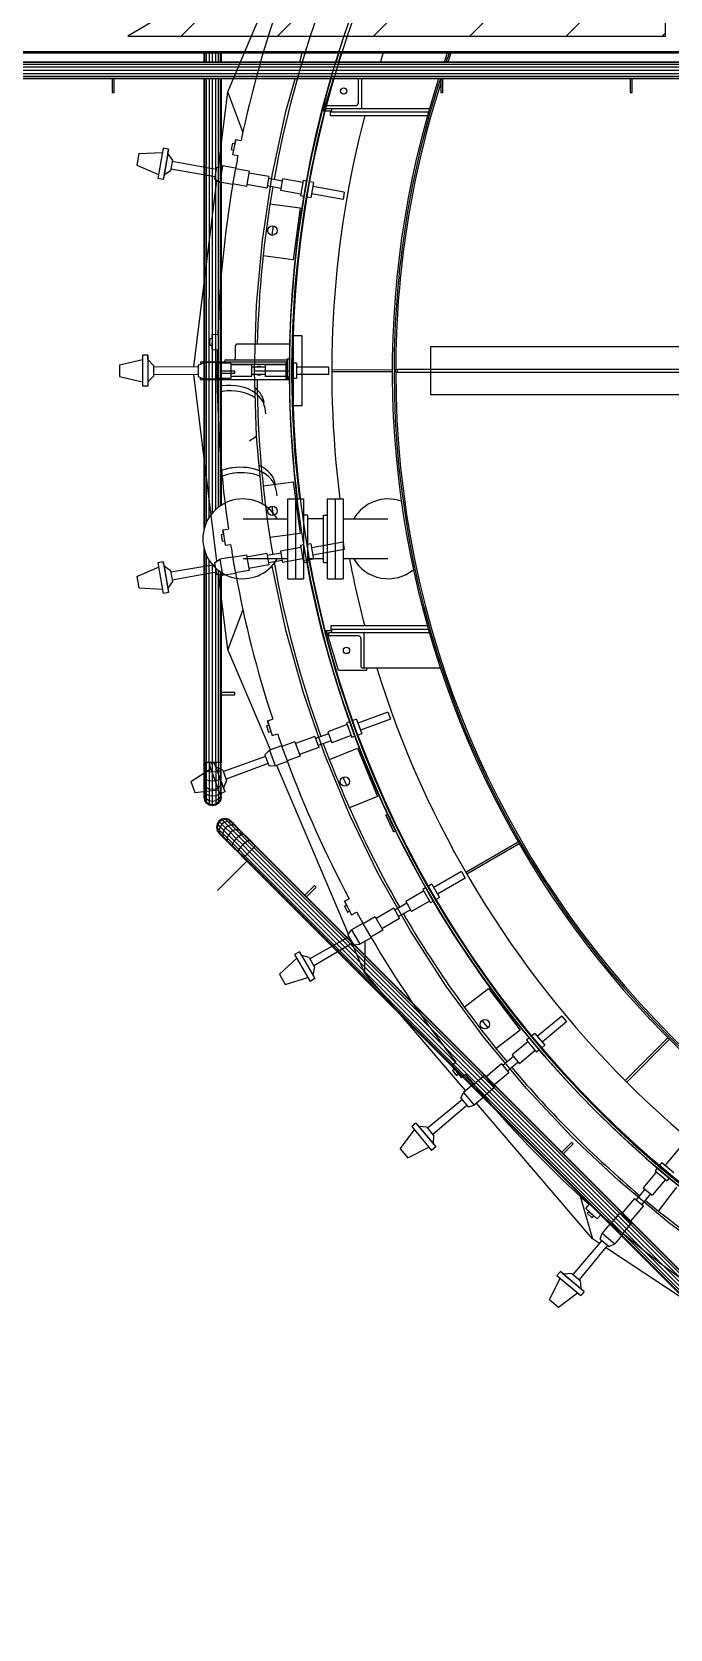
# Model space of a CAD drawing. Header units: metres. Extents: x 0 to 63075, y 0 to 44550.
# Drawn here: x 59312 to 59587, y 38478 to 39165 of the extents above; entities that cross this region are included whole.
import ezdxf

# ---------------------------------------------------------------- set-up
doc = ezdxf.new("R2010")
doc.units = ezdxf.units.M
doc.header["$LTSCALE"] = 75
for name, color, linetype in [('GSB', 7, 'Continuous'), ('ML6', 1, 'Continuous'), ('SDM', 7, 'Continuous'), ('SL1', 8, 'Continuous')]:
    doc.layers.add(name, color=color, linetype=linetype)
doc.styles.add('ROMANS', font='ROMANS.SHX')
doc.dimstyles.new('75___1-75', dxfattribs={"dimscale": 75, "dimtxt": 2.5, "dimasz": 2, "dimexe": 1.5, "dimexo": 1, "dimgap": 0.5, "dimtad": 1, "dimdec": 0, "dimzin": 12, "dimtxsty": 'ROMANS', "dimcen": 0, "dimclrd": 256, "dimclre": 256, "dimclrt": 3, "dimazin": 3, "dimtfac": 1, "dimtdec": 0, "dimtmove": 0, "dimatfit": 0, "dimfxl": 1, "dimlwd": -1, "dimlwe": -1, "dimarcsym": 0})

# ---------------------------------------------------------------- blocks, each defined once
blk = doc.blocks.new('A$C6bae614f')
at = {"layer": 'SL1'}
h = blk.add_hatch(dxfattribs=at)
h.set_pattern_fill('_USER', color=256, scale=195, angle=44.9981, style=0, pattern_type=0)
h.set_pattern_definition([(44.99813, (326091.56, -18363.04), (-137.8813, 137.89033), [])])
h.paths.add_polyline_path([(410341.9, 36163.4), (409407.2, 35611.4), (410948.4, 35611.3), (410948.4, 37045.5)])
for p, q in [((409694, 35451.9), (409815.7, 35739.4)), ((408591.3, 35567.6), (411035.1, 35567.5)), ((408591.9, 35564.1), (411018.6, 35564)), ((409625.7, 35538.5), (409625.7, 35564.1)), ((409627.6, 35538.5), (409627.6, 35564.1)), ((409632.8, 35538.5), (409632.8, 35564.1)), ((409640.8, 35538.5), (409640.8, 35564.1)), ((409650.1, 35538.5), (409650.1, 35564.1)), ((409659.4, 35538.5), (409659.4, 35564.1)), ((409667.4, 35538.5), (409667.4, 35564.1)), ((409672.6, 35538.5), (409672.6, 35564.1)), ((409674.5, 35564.1), (409674.5, 35538.5)), ((409900, 35538.5), (409907.1, 35564.1)), ((408596.4, 35538.5), (411312.7, 35538.4)), ((408596.7, 35536.7), (411312.7, 35536.6)), ((408597.6, 35531.4), (411312.7, 35531.3)), ((408599, 35523.5), (412064.1, 35523.3)), ((408600.6, 35514.1), (412066, 35514)), ((408602.3, 35504.8), (412064.1, 35504.7)), ((408603.7, 35496.9), (412058.9, 35496.8)), ((408604.6, 35491.6), (412050.9, 35491.5)), ((412041.6, 35489.6), (408604.9, 35489.7)), ((409361.9, 35489.7), (409361.9, 35450.6)), ((409368.2, 35450.6), (409368.2, 35489.7)), ((409625.7, 34199.7), (409625.7, 35489.7)), ((409627.5, 34206.3), (409627.6, 35489.7)), ((409632.8, 34219.9), (409632.8, 35489.7)), ((409640.7, 34234.1), (409640.8, 35489.7)), ((409650.1, 34246.5), (409650.1, 35489.7)), ((409659.4, 34256.1), (409659.4, 35489.7)), ((409667.3, 34262.7), (409667.4, 35489.7)), ((409672.6, 34266.5), (409672.6, 35489.7)), ((409674.5, 35489.7), (409674.5, 34267.7)), ((409860.1, 35395.7), (409886.3, 35489.7)), ((409968.4, 35397.1), (409996.6, 35489.7)), ((410067.9, 35420.5), (410067.9, 35489.7)), ((410077.4, 35403.1), (410077.4, 35489.7)), ((410303.9, 35489.7), (410303.9, 35450.6)), ((410310.3, 35450.6), (410310.3, 35489.7)), ((410846.3, 35489.6), (410846.3, 35450.5)), ((410852.6, 35450.5), (410852.6, 35489.6)), ((409361.9, 35450.6), (409368.2, 35450.6)), ((409667.4, 35237.1), (409694, 35451.9)), ((409736.9, 35338), (409694, 35451.9)), ((409979.6, 35412.6), (410060, 35412.6)), ((410303.9, 35450.6), (410310.3, 35450.6)), ((410846.3, 35450.5), (410852.6, 35450.5)), ((409820.9, 35212.7), (409860.1, 35395.7)), ((409991.6, 35397.1), (409968.4, 35397.1)), ((409975.8, 35403.1), (409975.8, 35408.8)), ((410271.2, 35403.1), (409975.8, 35403.1)), ((410268.4, 35393.6), (409986.7, 35393.6)), ((409986.7, 35393.6), (409986.7, 35384.1)), ((409986.7, 35384.1), (410265.7, 35384)), ((409991.6, 35393.6), (409991.6, 35403.1)), ((409438.9, 35275.2), (409433.1, 35242.1)), ((409438.9, 35275.2), (409506.5, 35278.7)), ((409508.6, 35290.9), (409493.2, 35203.4)), ((409524.2, 35288.2), (409508.6, 35290.9)), ((409524.2, 35288.2), (409508.8, 35200.6)), ((409522.1, 35275.7), (409511, 35213.1)), ((409522.1, 35275.7), (409524.2, 35288.2)), ((409534.9, 35257), (409522.1, 35275.7)), ((409706.9, 35305), (409702.9, 35286.5)), ((409702.9, 35286.5), (409709.7, 35284.9)), ((409706.9, 35305), (409713.7, 35303.6)), ((409716.3, 35315.6), (409707.1, 35272.9)), ((409709.7, 35284.9), (409707.1, 35272.9)), ((409713.7, 35303.6), (409709.7, 35284.9)), ((409713.7, 35303.6), (409716.3, 35315.6)), ((409716.3, 35315.6), (409731.4, 35312.4)), ((409433.1, 35242.1), (409495.3, 35215.6)), ((409534.9, 35257), (409529.5, 35226.3)), ((409656.6, 35208.9), (409530.2, 35230.3)), ((409660.3, 35229.9), (409534.2, 35253)), ((409661.2, 35235.5), (409655.6, 35203.3)), ((409661.2, 35235.5), (409678.9, 35240)), ((409678.9, 35240), (409670.6, 35193)), ((409715.6, 35233.6), (409678.9, 35240)), ((409707.1, 35272.9), (409722.7, 35269.4)), ((409715.6, 35233.6), (409707.3, 35186.5)), ((409754.7, 35224.8), (409715.3, 35231.7)), ((409508.8, 35200.6), (409493.2, 35203.4)), ((409511, 35213.1), (409508.8, 35200.6)), ((409529.5, 35226.3), (409511, 35213.1)), ((409596.4, 34663.9), (409662.6, 35198.5)), ((409655.6, 35203.3), (409670.6, 35193)), ((409707.3, 35186.5), (409670.6, 35193)), ((409747, 35181.4), (409707.6, 35188.4)), ((409754.7, 35224.8), (409747, 35181.4)), ((409805.7, 35176.5), (409747.9, 35186.6)), ((409811.5, 35209.4), (409753.7, 35219.5)), ((409792.7, 35027.6), (409820.9, 35212.7)), ((409811.5, 35209.4), (409805.7, 35176.5)), ((409849.5, 35196.5), (409810.4, 35203.4)), ((409850.5, 35202.5), (409844.7, 35169.6)), ((409908.7, 35192.2), (409850.5, 35202.5)), ((409909.7, 35197.7), (409902, 35153.8)), ((409919.6, 35195.9), (409909.7, 35197.7)), ((409939.7, 35192.4), (409929, 35194.3)), ((409939.7, 35192.4), (409932, 35148.6)), ((409845.8, 35175.6), (409806.7, 35182.4)), ((409902.9, 35159.3), (409844.7, 35169.6)), ((409911.9, 35152.1), (409902, 35153.8)), ((409932, 35148.6), (409921.2, 35150.4)), ((410023.9, 35144.1), (409934, 35160)), ((410027.6, 35165.1), (409937.7, 35181)), ((410027.6, 35165.1), (410023.9, 35144.1)), ((409814.4, 35131), (409900.6, 35119.7)), ((409900.6, 35119.7), (409881, 34971)), ((409775.7, 34841.2), (409792.7, 35027.6)), ((409881, 34971), (409794.8, 34982.3)), ((409770.1, 34654.1), (409775.7, 34841.2)), ((409641.7, 34745.8), (409641, 34726.9)), ((409641, 34726.9), (409648, 34726.5)), ((409641.7, 34745.8), (409648.7, 34745.6)), ((409649.2, 34757.9), (409647.5, 34714.2)), ((409648, 34726.5), (409647.5, 34714.2)), ((409648.7, 34745.6), (409648, 34726.5)), ((409648.7, 34745.6), (409649.2, 34757.9)), ((409649.2, 34757.9), (409664.6, 34757.4)), ((409871, 34729.3), (409719.2, 34729.3)), ((409906.7, 34753.1), (409881.3, 34753.1)), ((409881.3, 34753.1), (409881.3, 34553.1)), ((409906.7, 34553.1), (409906.7, 34753.1)), ((409383, 34669.9), (409448.9, 34685.2)), ((409448.9, 34697.5), (409448.9, 34608.6)), ((409464.8, 34697.5), (409448.9, 34697.5)), ((409464.8, 34697.5), (409464.7, 34608.6)), ((409464.8, 34684.9), (409464.8, 34697.5)), ((409464.8, 34684.9), (409464.8, 34621.3)), ((409480.7, 34668.6), (409464.8, 34684.9)), ((409647.5, 34714.2), (409663.5, 34713.5)), ((409687.8, 34684.8), (409863.9, 34684.8)), ((409715.7, 34690.8), (409715.7, 34724.3)), ((409863.9, 34687.5), (409870.3, 34687.5)), ((412577.9, 34721.3), (410274.8, 34721.3)), ((410274.8, 34721.3), (410274.8, 34584.8)), ((409383, 34669.9), (409383, 34636.3)), ((409383, 34636.3), (409448.9, 34621)), ((409480.7, 34637.5), (409464.8, 34621.3)), ((409480.7, 34668.6), (409480.7, 34637.5)), ((409608.8, 34663.8), (409480.7, 34664.6)), ((409608.8, 34642.4), (409480.7, 34641.5)), ((409662.6, 34107.7), (409596.4, 34642.3)), ((409608.8, 34669.4), (409625.5, 34677)), ((409608.8, 34669.4), (409608.8, 34636.8)), ((409608.8, 34636.8), (409625.5, 34629.2)), ((409615.1, 34678.5), (409863.8, 34678.5)), ((409615.1, 34678.5), (409615.1, 34672.2)), ((409625.5, 34677), (409625.5, 34629.2)), ((409662.7, 34677), (409625.5, 34677)), ((409662.7, 34677), (409662.7, 34629.2)), ((409702.7, 34675.1), (409662.7, 34675.1)), ((409713.6, 34652.4), (409674.5, 34652.4)), ((409674.5, 34646), (409713.6, 34646)), ((409684.2, 34679.8), (409684.2, 34678.5)), ((409702.7, 34675.1), (409702.7, 34631.1)), ((409702.7, 34672.1), (409860.1, 34672.1)), ((409761.3, 34669.8), (409702.7, 34669.8)), ((409761.3, 34636.4), (409702.7, 34636.4)), ((409713.6, 34646), (409713.6, 34652.4)), ((409761.3, 34669.8), (409761.3, 34636.4)), ((409801, 34663.7), (409761.3, 34663.7)), ((409801, 34642.5), (409761.3, 34642.4)), ((409770.1, 34653.1), (409770.1, 34654.1)), ((409770.1, 34653.1), (409870.1, 34653.1)), ((409770.1, 34652.1), (409770.1, 34653.1)), ((409775.7, 34465), (409770.1, 34652.1)), ((409780, 34641.5), (409779.2, 34642.4)), ((409783, 34642.3), (409780, 34641.5)), ((409783, 34663.7), (409783.5, 34663.9)), ((409783.5, 34642.5), (409783, 34642.3)), ((409783.5, 34663.9), (409786.4, 34664.6)), ((409786.4, 34664.6), (409787.3, 34663.7)), ((409801, 34669.8), (409801, 34636.4)), ((409860.1, 34669.8), (409801, 34669.8)), ((409860.1, 34636.4), (409801, 34636.4)), ((409860.1, 34675.3), (409860.1, 34630.8)), ((409863.8, 34675.3), (409860.1, 34675.3)), ((409870.1, 34635), (409863.8, 34635)), ((409890.6, 34675.3), (409879.7, 34675.3)), ((409890.6, 34675.3), (409890.6, 34630.8)), ((409981.9, 34663.7), (409890.6, 34663.7)), ((409981.9, 34642.4), (409890.6, 34642.4)), ((409981.9, 34663.7), (409981.9, 34642.4)), ((409991.6, 34656.3), (410165.1, 34656.2)), ((410165.1, 34649.9), (409991.6, 34649.9)), ((410170.1, 34655.4), (410174.8, 34655.4)), ((410174.8, 34650.7), (410170.1, 34650.7)), ((410179.6, 34657.8), (412570.1, 34657.8)), ((410179.6, 34648.3), (410179.6, 34657.8)), ((412570.1, 34648.2), (410179.6, 34648.3)), ((409464.7, 34608.6), (409448.9, 34608.6)), ((409464.8, 34621.3), (409464.7, 34608.6)), ((409615.1, 34627.7), (409615.1, 34633.9)), ((409615.1, 34627.7), (409870.2, 34627.7)), ((409662.7, 34629.2), (409625.5, 34629.2)), ((409702.7, 34631.1), (409662.7, 34631.1)), ((409870.2, 34630.8), (409860.1, 34630.8)), ((409890.6, 34630.8), (409879.7, 34630.8)), ((409802.6, 34529.7), (409800.5, 34545.4)), ((409906.7, 34553.1), (409881.3, 34553.1)), ((410274.8, 34584.8), (412577.9, 34584.7)), ((409792.7, 34278.5), (409775.7, 34465)), ((409794.8, 34323.9), (409881, 34335.2)), ((409881, 34335.2), (409900.6, 34186.5)), ((409793.9, 34270.6), (409792.7, 34278.5)), ((409834.9, 34294.9), (409832.8, 34310.5)), ((409866.1, 34057.4), (409866.1, 34286)), ((409866.1, 34286), (409910.8, 34286)), ((409888.5, 34057.4), (409888.5, 34286)), ((409910.8, 34286), (409910.8, 34057.4)), ((409979.3, 34057.4), (409979.3, 34286)), ((409979.3, 34286), (410024, 34286)), ((410001.7, 34286), (410001.6, 34057.4)), ((410024, 34286), (410024, 34057.4)), ((409737.5, 34228.9), (409866.1, 34228.9)), ((409921.8, 34239.2), (409910.8, 34239.2)), ((409921.8, 34239.2), (409921.8, 34104.3)), ((409968.3, 34228.9), (409921.8, 34228.9)), ((409968.3, 34104.3), (409968.3, 34239.2)), ((409968.3, 34239.2), (409979.3, 34239.2)), ((410024, 34228.9), (410152.6, 34228.9)), ((409674.6, 34183.8), (409681.6, 34184.8)), ((409674.6, 34183.8), (409677.2, 34165)), ((409679.9, 34197), (409695.2, 34199.1)), ((409679.9, 34197), (409685.8, 34153.7)), ((409681.6, 34184.8), (409679.9, 34197)), ((409681.6, 34184.8), (409684.1, 34165.9)), ((409900.6, 34186.5), (409814.4, 34175.1)), ((409625.6, 33531.3), (409625.7, 34143.7)), ((409627.5, 33531.3), (409627.5, 34137.2)), ((409677.2, 34165), (409684.1, 34165.9)), ((409684.1, 34165.9), (409685.8, 34153.7)), ((409685.8, 34153.7), (409701.7, 34155.8)), ((409902.9, 34146.8), (409844.7, 34136.6)), ((409844.7, 34136.6), (409850.5, 34103.7)), ((409911.9, 34154.1), (409901.9, 34152.3)), ((409901.9, 34152.3), (409909.6, 34108.5)), ((409932, 34157.6), (409921.2, 34155.7)), ((409932, 34157.6), (409939.7, 34113.8)), ((410023.9, 34162), (409934, 34146.2)), ((410027.6, 34141.1), (409937.7, 34125.2)), ((410023.9, 34162), (410027.6, 34141.1)), ((409433, 34064.1), (409495.3, 34090.6)), ((409508.7, 34105.5), (409493.2, 34102.8)), ((409493.2, 34102.8), (409508.6, 34015.2)), ((409508.7, 34105.5), (409524.2, 34018)), ((409511, 34093.1), (409508.7, 34105.5)), ((409511, 34093.1), (409522, 34030.5)), ((409529.5, 34079.8), (409511, 34093.1)), ((409656.5, 34097.3), (409530.2, 34075.9)), ((409632.8, 33531.3), (409632.8, 34123.6)), ((409640.7, 33531.3), (409640.7, 34109.3)), ((409650, 33531.3), (409650.1, 34096.9)), ((409655.5, 34102.9), (409670.6, 34113.2)), ((409655.5, 34102.9), (409661.2, 34070.7)), ((409659.4, 33531.3), (409659.4, 34087.3)), ((409707.3, 34119.6), (409670.6, 34113.2)), ((409670.6, 34113.2), (409678.9, 34066.2)), ((409707.3, 34119.6), (409715.6, 34072.6)), ((409747, 34124.8), (409707.6, 34117.8)), ((409866.1, 34114.6), (409737.5, 34114.6)), ((409747, 34124.8), (409754.6, 34081.4)), ((409805.6, 34129.7), (409747.9, 34119.5)), ((409811.4, 34096.8), (409753.7, 34086.6)), ((409805.6, 34129.7), (409811.4, 34096.8)), ((409845.7, 34130.6), (409806.7, 34123.7)), ((409849.4, 34109.7), (409810.4, 34102.8)), ((409820.8, 34093.5), (409820.7, 34094.4)), ((409860.1, 33910.4), (409820.8, 34093.5)), ((409908.7, 34114), (409850.5, 34103.7)), ((409919.6, 34110.2), (409909.6, 34108.5)), ((409921.8, 34104.3), (409910.8, 34104.3)), ((409968.3, 34114.6), (409921.8, 34114.6)), ((409939.7, 34113.8), (409928.9, 34111.9)), ((409968.3, 34104.3), (409979.3, 34104.3)), ((410152.6, 34114.6), (410024, 34114.6)), ((409433, 34064.1), (409438.9, 34031)), ((409534.9, 34049.2), (409522, 34030.5)), ((409529.5, 34079.8), (409534.9, 34049.2)), ((409660.2, 34076.3), (409534.2, 34053.2)), ((409661.2, 34070.7), (409678.9, 34066.2)), ((409667.3, 33531.3), (409667.3, 34080.7)), ((409694, 33854.3), (409667.4, 34069.1)), ((409672.6, 33531.3), (409672.6, 34076.9)), ((409674.5, 34075.7), (409674.4, 33531.3)), ((409715.6, 34072.6), (409678.9, 34066.2)), ((409754.6, 34081.4), (409715.2, 34074.4)), ((409866.1, 34057.4), (409910.8, 34057.4)), ((409979.3, 34057.4), (410024, 34057.4)), ((409438.9, 34031), (409506.4, 34027.4)), ((409524.2, 34018), (409508.6, 34015.2)), ((409522, 34030.5), (409524.2, 34018)), ((409736.9, 33968.2), (409694, 33854.3)), ((409910.4, 33730.1), (409860.1, 33910.4)), ((409976.3, 33909.4), (409991.6, 33909.4)), ((410011.3, 33794.4), (409976.3, 33909.4)), ((409983.3, 33897.3), (409983.3, 33903)), ((409983.3, 33903), (410271.1, 33903)), ((409989.1, 33922.1), (409989.1, 33912.6)), ((410265.7, 33922.1), (409989.1, 33922.1)), ((409989.1, 33912.6), (410268.4, 33912.6)), ((409991.6, 33903), (409991.6, 33912.6)), ((410084.9, 33801.4), (410084.9, 33903)), ((410067.5, 33893.5), (409987.2, 33893.5)), ((410075.4, 33805.3), (410075.4, 33885.6)), ((409815.6, 33566.8), (409694, 33854.3)), ((410091.3, 33794.4), (410011.3, 33794.4)), ((410302.6, 33801.4), (410079.2, 33801.4)), ((410091.3, 33801.4), (410091.3, 33794.4)), ((409713.5, 33731.3), (409674.4, 33731.3)), ((409674.4, 33724.9), (409713.5, 33724.9)), ((409713.5, 33724.9), (409713.5, 33731.3)), ((409971.4, 33553.2), (409910.4, 33730.1)), ((410152.4, 33675.3), (410066.6, 33644)), ((410152.4, 33675.3), (410159.7, 33655.2)), ((409804.7, 33636), (409811.3, 33638.2)), ((409804.7, 33636), (409810.4, 33618)), ((409807.5, 33650), (409822.2, 33654.7)), ((409807.5, 33650), (409820.9, 33608.3)), ((409811.3, 33638.2), (409807.5, 33650)), ((409811.3, 33638.2), (409817.1, 33620.1)), ((410035.9, 33639.3), (409980.3, 33619.1)), ((410043.4, 33648), (410034, 33644.5)), ((410034, 33644.5), (410049.2, 33602.7)), ((410062.6, 33654.9), (410052.4, 33651.2)), ((410062.6, 33654.9), (410077.8, 33613.1)), ((410159.7, 33655.2), (410073.9, 33624)), ((409810.4, 33618), (409817.1, 33620.1)), ((409817.1, 33620.1), (409820.9, 33608.3)), ((409820.9, 33608.3), (409836.2, 33613.2)), ((409886.2, 33590.5), (409848.6, 33576.8)), ((409886.2, 33590.5), (409901.2, 33549.1)), ((409943, 33605.5), (409888, 33585.5)), ((409943, 33605.5), (409954.5, 33574.1)), ((409982.4, 33613.4), (409945.1, 33599.8)), ((409989.7, 33593.4), (409952.4, 33579.8)), ((409980.3, 33619.1), (409991.7, 33587.7)), ((410047.3, 33607.9), (409991.7, 33587.7)), ((410058.6, 33606.1), (410049.2, 33602.7)), ((410077.8, 33613.1), (410067.6, 33609.4)), ((409801.8, 33547.7), (409681.1, 33504.7)), ((409799.9, 33553), (409813, 33565.8)), ((409799.9, 33553), (409811.1, 33522.3)), ((409847.9, 33578.5), (409813, 33565.8)), ((409813, 33565.8), (409829.3, 33520.9)), ((409847.9, 33578.5), (409864.3, 33533.7)), ((409901.2, 33549.1), (409863.6, 33535.4)), ((409954.5, 33574.1), (409899.4, 33554.1)), ((410043.1, 33380.2), (409971.4, 33553.2)), ((409984.8, 33539.1), (410065.1, 33572.4)), ((410065.1, 33572.4), (410122.5, 33433.8)), ((409587.5, 33476.2), (409644.2, 33513.1)), ((409625.6, 33433.8), (409625.6, 33531.3)), ((409674.4, 33531.3), (409625.6, 33531.3)), ((409627.5, 33506.9), (409625.6, 33509)), ((409627.5, 33531.3), (409627.5, 33421.9)), ((409632.8, 33505.2), (409627.5, 33506.9)), ((409632.8, 33417), (409632.8, 33531.3)), ((409640.7, 33504), (409632.8, 33505.2)), ((409654.9, 33530.2), (409640, 33524.8)), ((409640, 33524.8), (409670.4, 33441.2)), ((409640.7, 33531.3), (409640.7, 33408.7)), ((409650, 33503.6), (409640.7, 33504)), ((409650, 33453.7), (409650, 33531.3)), ((409659.4, 33504), (409650, 33503.6)), ((409654.9, 33530.2), (409685.3, 33446.6)), ((409659.3, 33518.3), (409654.9, 33530.2)), ((409659.3, 33518.3), (409681, 33458.6)), ((409679.7, 33508.5), (409659.3, 33518.3)), ((409659.4, 33531.3), (409659.4, 33408.7)), ((409667.3, 33505.2), (409659.4, 33504)), ((409667.3, 33531.3), (409667.3, 33414)), ((409672.6, 33506.9), (409667.3, 33505.2)), ((409672.6, 33531.3), (409672.6, 33421.9)), ((409674.4, 33509), (409672.6, 33506.9)), ((409674.4, 33433.8), (409674.4, 33531.3)), ((409679.7, 33508.5), (409690.4, 33479.2)), ((409809.1, 33527.6), (409689, 33483)), ((409811.1, 33522.3), (409829.3, 33520.9)), ((409864.3, 33533.7), (409829.3, 33520.9)), ((410039.1, 33038.8), (409834.3, 33522.7)), ((409587.5, 33476.2), (409599, 33444.6)), ((409599, 33444.6), (409666.2, 33452.9)), ((409627.5, 33483.8), (409625.6, 33487.9)), ((409627.5, 33463.1), (409625.6, 33468.9)), ((409627.5, 33445.8), (409625.6, 33453.1)), ((409632.8, 33480.4), (409627.5, 33483.8)), ((409632.8, 33458.2), (409627.5, 33463.1)), ((409632.8, 33439.6), (409627.5, 33445.8)), ((409640.7, 33478.1), (409632.8, 33480.4)), ((409640.7, 33454.9), (409632.8, 33458.2)), ((409650, 33477.3), (409640.7, 33478.1)), ((409650, 33453.7), (409640.7, 33454.9)), ((409659.4, 33478.1), (409650, 33477.3)), ((409659.4, 33454.9), (409650, 33453.7)), ((409650, 33434), (409650, 33453.7)), ((409667.3, 33480.4), (409659.4, 33478.1)), ((409667.3, 33458.2), (409659.4, 33454.9)), ((409672.6, 33483.8), (409667.3, 33480.4)), ((409672.6, 33463.1), (409667.3, 33458.2)), ((409672.6, 33445.8), (409667.3, 33439.6)), ((409685.3, 33446.6), (409670.4, 33441.2)), ((409674.4, 33487.9), (409672.6, 33483.8)), ((409674.4, 33468.9), (409672.6, 33463.1)), ((409674.4, 33453.1), (409672.6, 33445.8)), ((409690.4, 33479.2), (409681, 33458.6)), ((409681, 33458.6), (409685.3, 33446.6)), ((409627.5, 33432.8), (409625.6, 33441.2)), ((409627.5, 33424.7), (409625.6, 33433.8)), ((409625.6, 33433.8), (409625.6, 33431.3)), ((409627.5, 33421.9), (409625.6, 33431.3)), ((409632.8, 33425.6), (409627.5, 33432.8)), ((409632.8, 33417), (409627.5, 33424.7)), ((409632.8, 33414), (409627.5, 33421.9)), ((409640.7, 33435.5), (409632.8, 33439.6)), ((409640.7, 33420.9), (409632.8, 33425.6)), ((409640.7, 33411.8), (409632.8, 33417)), ((409632.8, 33417), (409632.8, 33414)), ((409640.7, 33408.7), (409632.8, 33414)), ((409650, 33434), (409640.7, 33435.5)), ((409650, 33419.2), (409640.7, 33420.9)), ((409650, 33410), (409640.7, 33411.8)), ((409650, 33406.9), (409640.7, 33408.7)), ((409659.4, 33435.5), (409650, 33434)), ((409650, 33410), (409650, 33434)), ((409659.4, 33420.9), (409650, 33419.2)), ((409659.4, 33411.8), (409650, 33410)), ((409650, 33410), (409650, 33406.9)), ((409659.4, 33408.7), (409650, 33406.9)), ((409667.3, 33439.6), (409659.4, 33435.5)), ((409667.3, 33425.6), (409659.4, 33420.9)), ((409667.3, 33417), (409659.4, 33411.8)), ((409667.3, 33414), (409659.4, 33408.7)), ((409672.6, 33432.8), (409667.3, 33425.6)), ((409672.6, 33424.7), (409667.3, 33417)), ((409672.6, 33421.9), (409667.3, 33414)), ((409674.4, 33441.2), (409672.6, 33432.8)), ((409674.4, 33433.8), (409672.6, 33424.7)), ((409674.4, 33431.3), (409672.6, 33421.9)), ((409674.4, 33431.3), (409674.4, 33433.8)), ((410122.5, 33433.8), (410042.2, 33400.6)), ((409662.8, 33355.3), (409661, 33345.9)), ((409668.1, 33363.2), (409662.8, 33355.3)), ((409671.4, 33346.7), (409662.8, 33355.3)), ((409665, 33353.1), (409663.1, 33343.8)), ((409670.3, 33361), (409665, 33353.1)), ((409676, 33368.5), (409668.1, 33363.2)), ((409670.3, 33361), (409668.1, 33363.2)), ((409678.2, 33366.3), (409670.3, 33361)), ((409687.3, 33344), (409670.3, 33361)), ((409676.8, 33354.5), (409671.4, 33346.7)), ((409685.4, 33370.3), (409676, 33368.5)), ((409684.6, 33359.9), (409676, 33368.5)), ((409684.6, 33359.9), (409676.8, 33354.5)), ((409678.2, 33366.3), (409687.5, 33368.2)), ((409693.6, 33362.1), (409684.6, 33359.9)), ((409684.6, 33359.9), (409743.4, 33301.1)), ((409694.7, 33368.5), (409685.4, 33370.3)), ((409687.5, 33368.2), (409685.4, 33370.3)), ((409696.7, 33366.5), (409687.5, 33368.2)), ((409687.5, 33368.2), (409693.6, 33362.1)), ((409716.6, 33339.1), (409693.6, 33362.1)), ((409693.6, 33362.1), (409702.4, 33360.8)), ((409702.6, 33363.2), (409694.7, 33368.5)), ((409696.7, 33366.5), (409694.7, 33368.5)), ((409704.4, 33361.4), (409696.7, 33366.5)), ((409711.6, 33351.6), (409696.7, 33366.5)), ((409709.6, 33356.2), (409702.4, 33360.8)), ((409704.4, 33361.4), (409702.6, 33363.2)), ((409709.6, 33356.2), (409704.4, 33361.4)), ((409708.6, 33351.8), (409707.9, 33355.3)), ((409709.9, 33351.7), (409709.5, 33353.6)), ((409729.3, 33336.5), (409709.6, 33356.2)), ((410125, 33211.9), (410043.1, 33380.2)), ((410146.7, 33379.7), (410152.4, 33382.5)), ((409661, 33345.9), (409662.8, 33336.6)), ((409663.1, 33343.8), (409661, 33345.9)), ((409662.8, 33336.6), (409668.1, 33328.7)), ((409664.8, 33334.6), (409662.8, 33336.6)), ((409663.1, 33343.8), (409664.8, 33334.6)), ((409679.1, 33327.8), (409663.1, 33343.8)), ((409664.8, 33334.6), (409669.9, 33326.9)), ((409679.7, 33319.7), (409664.8, 33334.6)), ((409669.9, 33326.9), (409668.1, 33328.7)), ((409671.4, 33346.7), (409669.2, 33337.7)), ((409669.2, 33337.7), (409670.5, 33328.9)), ((409708.2, 33288.6), (409669.9, 33326.9)), ((409670.5, 33328.9), (409675.1, 33321.7)), ((409730.2, 33287.9), (409671.4, 33346.7)), ((409681.7, 33336.4), (409679.1, 33327.8)), ((409707.9, 33299), (409679.1, 33327.8)), ((409679.1, 33327.8), (409679.7, 33319.7)), ((409691.9, 33307.5), (409679.7, 33319.7)), ((409679.7, 33319.7), (409683.6, 33313.2)), ((409687.3, 33344), (409681.7, 33336.4)), ((409695, 33349.6), (409687.3, 33344)), ((409701.2, 33330.1), (409687.3, 33344)), ((409692.2, 33314.7), (409691.9, 33307.5)), ((409706.6, 33292.8), (409691.9, 33307.5)), ((409691.9, 33307.5), (409694.8, 33302)), ((409695.5, 33322.6), (409692.2, 33314.7)), ((409703.5, 33352.2), (409695, 33349.6)), ((409701.2, 33330.1), (409695.5, 33322.6)), ((409708.7, 33335.8), (409701.2, 33330.1)), ((409717.9, 33313.4), (409701.2, 33330.1)), ((409711.6, 33351.6), (409703.5, 33352.2)), ((409706.6, 33352.4), (409706.6, 33352)), ((409707, 33352), (409706.6, 33352.4)), ((409716.6, 33339.1), (409708.7, 33335.8)), ((409754.8, 33308.3), (409711.6, 33351.6)), ((409718.1, 33347.7), (409711.6, 33351.6)), ((409717.9, 33313.4), (409711.9, 33306.2)), ((409716.6, 33339.1), (409723.8, 33339.4)), ((409749.8, 33305.9), (409716.6, 33339.1)), ((409725.1, 33319.4), (409717.9, 33313.4)), ((409736.5, 33294.8), (409717.9, 33313.4)), ((409722.5, 33333.2), (409722.1, 33339.3)), ((409729.3, 33336.5), (409723.8, 33339.4)), ((409732.3, 33323.4), (409725.1, 33319.4)), ((409757.6, 33308.2), (409729.3, 33336.5)), ((409731.8, 33323.9), (409732.1, 33331.1)), ((409738.5, 33324.7), (409732.3, 33323.4)), ((409742.7, 33323.1), (409738.5, 33324.7)), ((409754.8, 33308.3), (409749.8, 33305.9)), ((409757.6, 33308.2), (409754.8, 33308.3)), ((409754.8, 33308.3), (409772, 33291.1)), ((409773.3, 33292.5), (409757.6, 33308.2)), ((410175, 33335.1), (410169.3, 33332.4)), ((409707.9, 33299), (409706.6, 33292.8)), ((409706.6, 33292.8), (409708.2, 33288.6)), ((409722.9, 33276.5), (409706.6, 33292.8)), ((409711.9, 33306.2), (409707.9, 33299)), ((409725.4, 33281.5), (409707.9, 33299)), ((409723.1, 33273.7), (409708.2, 33288.6)), ((409725.4, 33281.5), (409722.9, 33276.5)), ((409722.9, 33276.5), (409723.1, 33273.7)), ((409722.9, 33276.5), (409740.2, 33259.3)), ((409723.1, 33273.7), (409738.8, 33258)), ((409730.2, 33287.9), (409725.4, 33281.5)), ((409725.4, 33281.5), (409743.9, 33263)), ((409736.5, 33294.8), (409730.2, 33287.9)), ((409730.2, 33287.9), (409749.5, 33268.6)), ((409743.4, 33301.1), (409736.5, 33294.8)), ((409736.5, 33294.8), (409756.1, 33275.2)), ((409749.5, 33268.6), (409740.2, 33259.3)), ((409749.8, 33305.9), (409743.4, 33301.1)), ((409743.4, 33301.1), (409762.7, 33281.8)), ((411498.9, 31507.9), (409743.9, 33263)), ((409756.1, 33275.2), (409749.5, 33268.6)), ((411504.5, 31513.5), (409749.5, 33268.6)), ((409749.8, 33305.9), (409768.3, 33287.4)), ((409772, 33291.1), (409756.1, 33275.2)), ((411511.1, 31520.1), (409756.1, 33275.2)), ((411517.7, 31526.7), (409762.7, 33281.8)), ((411523.3, 31532.3), (409768.3, 33287.4)), ((409773.3, 33292.5), (409772, 33291.1)), ((411544.2, 31518.8), (409772, 33291.1)), ((409773.3, 33292.5), (411528.3, 31537.3)), ((410375.6, 33216.6), (410525.8, 33303.3)), ((410529, 33297.8), (410378.8, 33211.1)), ((409748.3, 33248.5), (409664.4, 33164.6)), ((409740.2, 33259.3), (409738.8, 33258)), ((411493.8, 31502.8), (409738.8, 33258)), ((411495.2, 31504.1), (409740.2, 33259.3)), ((410363.5, 33218.2), (410284.4, 33172.5)), ((410363.5, 33218.2), (410374.1, 33199.8)), ((409942.4, 33178.7), (409914.8, 33151)), ((409919.3, 33146.5), (409946.9, 33174.2)), ((409946.9, 33174.2), (409942.4, 33178.7)), ((410217, 33048.8), (410125, 33211.9)), ((410260.9, 33172.4), (410252.2, 33167.3)), ((410278.6, 33182.6), (410269.1, 33177.1)), ((410278.6, 33182.6), (410300.8, 33144)), ((410374.1, 33199.8), (410295, 33154.1)), ((410028.2, 33133.4), (410041.9, 33140.6)), ((410028.2, 33133.4), (410048.6, 33094.7)), ((410034, 33122.5), (410028.2, 33133.4)), ((410206.8, 33127.7), (410172.4, 33107.9)), ((410254.9, 33162.5), (410203.8, 33133)), ((410203.8, 33133), (410220.5, 33104.1)), ((410271.6, 33133.6), (410220.5, 33104.1)), ((410252.2, 33167.3), (410274.4, 33128.8)), ((410283.1, 33133.8), (410274.4, 33128.8)), ((410300.8, 33144), (410291.4, 33138.6)), ((410027.8, 33119.2), (410034, 33122.5)), ((410027.8, 33119.2), (410036.6, 33102.4)), ((410034, 33122.5), (410042.9, 33105.6)), ((410036.6, 33102.4), (410042.9, 33105.6)), ((410042.9, 33105.6), (410048.6, 33094.7)), ((410048.6, 33094.7), (410062.8, 33102.1)), ((410116, 33088.5), (410081.3, 33068.5)), ((410116, 33088.5), (410138, 33050.3)), ((410169.4, 33113.2), (410118.7, 33083.9)), ((410186.1, 33084.2), (410135.4, 33054.9)), ((410169.4, 33113.2), (410186.1, 33084.2)), ((410217.4, 33109.3), (410183.1, 33089.5)), ((410037.6, 33036.6), (410048.2, 33051.5)), ((410037.6, 33036.6), (410053.9, 33008.3)), ((410080.4, 33070.1), (410048.2, 33051.5)), ((410048.2, 33051.5), (410072.1, 33010.1)), ((410080.4, 33070.1), (410104.3, 33028.7)), ((410138, 33050.3), (410103.4, 33030.3)), ((410318.6, 32891.6), (410217, 33048.8)), ((409898.7, 32988.9), (409885, 32981)), ((409898.7, 32988.9), (409943.1, 32911.9)), ((409905.1, 32978), (409898.7, 32988.9)), ((410040.4, 33031.7), (409929, 32968.4)), ((410051.1, 33013.2), (409940.5, 32948.4)), ((410085.6, 32929), (410050.1, 33012.7)), ((410053.9, 33008.3), (410072.1, 33010.1)), ((410104.3, 33028.7), (410072.1, 33010.1)), ((410086.2, 33018.3), (410085.6, 32929)), ((409841.7, 32924.1), (409891.2, 32970.3)), ((409885, 32981), (409929.4, 32904)), ((409905.1, 32978), (409936.9, 32922.9)), ((409927, 32971.9), (409905.1, 32978)), ((409927, 32971.9), (409942.5, 32944.9)), ((409942.5, 32944.9), (409936.9, 32922.9)), ((409841.7, 32924.1), (409858.5, 32895)), ((409858.5, 32895), (409923.2, 32914.7)), ((409943.1, 32911.9), (409929.4, 32904)), ((409936.9, 32922.9), (409943.1, 32911.9)), ((410375.2, 32590.9), (410085.6, 32929)), ((410429.5, 32740.8), (410318.6, 32891.6)), ((410371.4, 32830.3), (410440.3, 32883.2)), ((410440.3, 32883.2), (410531.6, 32764.2)), ((410650.7, 32804.7), (410580.7, 32746)), ((410650.7, 32804.7), (410664.4, 32788.4)), ((410531.6, 32764.2), (410462.7, 32711.3)), ((410664.4, 32788.4), (410594.4, 32729.7)), ((410549.4, 32597), (410429.5, 32740.8)), ((410553.5, 32731.1), (410508.2, 32693.1)), ((410557.6, 32741.8), (410549.9, 32735.3)), ((410549.9, 32735.3), (410578.5, 32701.2)), ((410573.3, 32754.9), (410564.9, 32747.9)), ((410573.3, 32754.9), (410601.9, 32720.8)), ((410601.9, 32720.8), (410593.5, 32713.8)), ((410832.4, 32619.9), (410955, 32742.6)), ((410959.5, 32738.1), (410836.8, 32615.4)), ((410335.3, 32663), (410347.5, 32672.5)), ((410477.8, 32667.6), (410432.9, 32629.9)), ((410477.8, 32667.6), (410499.3, 32642)), ((410512.1, 32688.4), (410481.7, 32663)), ((410525.8, 32672.2), (410495.4, 32646.6)), ((410508.2, 32693.1), (410529.7, 32667.5)), ((410574.9, 32705.5), (410529.7, 32667.5)), ((410586.2, 32707.7), (410578.5, 32701.2)), ((410335.3, 32663), (410362.1, 32628.5)), ((410342.8, 32653.3), (410335.3, 32663)), ((410337.4, 32648.9), (410342.8, 32653.3)), ((410337.4, 32648.9), (410348.9, 32634)), ((410342.8, 32653.3), (410354.5, 32638.2)), ((410348.9, 32634), (410354.5, 32638.2)), ((410354.5, 32638.2), (410362.1, 32628.5)), ((410362.1, 32628.5), (410374.8, 32638.2)), ((410429.5, 32634), (410398.9, 32608.3)), ((410429.5, 32634), (410457.8, 32600.2)), ((410499.3, 32642), (410454.4, 32604.3)), ((410361.3, 32569.3), (410369.2, 32585.8)), ((410397.7, 32609.7), (410369.2, 32585.8)), ((410369.2, 32585.8), (410399.9, 32549.2)), ((410397.7, 32609.7), (410428.4, 32573.1)), ((410457.8, 32600.2), (410427.2, 32574.5)), ((410677.7, 32460.7), (410549.4, 32597)), ((410364.9, 32565), (410266.2, 32483.3)), ((410378.6, 32548.6), (410281, 32465.6)), ((410361.3, 32569.3), (410382.2, 32544.3)), ((410382.2, 32544.3), (410399.9, 32549.2)), ((410428.4, 32573.1), (410399.9, 32549.2)), ((410739.2, 32166), (410406.3, 32554.6)), ((410232.8, 32498.2), (410220.7, 32488)), ((410220.7, 32488), (410277.8, 32419.9)), ((410232.8, 32498.2), (410289.9, 32430.1)), ((410241, 32488.5), (410232.8, 32498.2)), ((410241, 32488.5), (410281.8, 32439.9)), ((410263.6, 32486.3), (410241, 32488.5)), ((410263.6, 32486.3), (410283.6, 32462.5)), ((410187.9, 32424.5), (410228.6, 32478.6)), ((410283.6, 32462.5), (410281.8, 32439.9)), ((410281.8, 32439.9), (410289.9, 32430.1)), ((410678.5, 32442.5), (410650.8, 32414.9)), ((410655.3, 32410.4), (410683, 32438.1)), ((410814, 32332.4), (410677.7, 32460.7)), ((410683, 32438.1), (410678.5, 32442.5)), ((411005.4, 32447.4), (410946.7, 32377.5)), ((410187.9, 32424.5), (410209.5, 32398.7)), ((410209.5, 32398.7), (410269.9, 32429.4)), ((410289.9, 32430.1), (410277.8, 32419.9)), ((410922.4, 32358), (410884.4, 32312.7)), ((410924.6, 32369.3), (410918.2, 32361.6)), ((410918.2, 32361.6), (410952.3, 32332.9)), ((410937.8, 32384.9), (410930.8, 32376.6)), ((410937.8, 32384.9), (410971.9, 32356.3)), ((410957.8, 32212.6), (410814, 32332.4)), ((410889.1, 32308.8), (410863.6, 32278.4)), ((410884.4, 32312.7), (410910, 32291.2)), ((410948, 32336.5), (410910, 32291.2)), ((410928.2, 32245.7), (410980.9, 32314.3)), ((410958.7, 32340.7), (410952.3, 32332.9)), ((410703.5, 32288.3), (410739.2, 32166)), ((410719.4, 32253.1), (410729.7, 32264.6)), ((410858.9, 32282.3), (410821.3, 32237.4)), ((410884.5, 32260.9), (410846.8, 32216)), ((410858.9, 32282.3), (410884.5, 32260.9)), ((410905.3, 32295.2), (410879.9, 32264.7)), ((410719.4, 32253.1), (410751.7, 32223.7)), ((410728.5, 32244.8), (410719.4, 32253.1)), ((410723.8, 32239.6), (410728.5, 32244.8)), ((410723.8, 32239.6), (410737.8, 32226.9)), ((410728.5, 32244.8), (410742.6, 32232)), ((410737.8, 32226.9), (410742.6, 32232)), ((410742.6, 32232), (410751.7, 32223.7)), ((410751.7, 32223.7), (410762.5, 32235.5)), ((410790, 32211.4), (410766.1, 32182.9)), ((410790, 32211.4), (410826.6, 32180.7)), ((410817.2, 32240.9), (410791.5, 32210.2)), ((410817.2, 32240.9), (410850.9, 32212.5)), ((410850.9, 32212.5), (410825.2, 32181.9)), ((411108.6, 32101.6), (410957.8, 32212.6)), ((410758.4, 32153.3), (410739.2, 32166)), ((410761.2, 32165.3), (410766.1, 32182.9)), ((410761.2, 32165.3), (410786.2, 32144.3)), ((410766.1, 32182.9), (410802.7, 32152.2)), ((410826.6, 32180.7), (410802.7, 32152.2)), ((410765.5, 32161.7), (410682.5, 32064.1)), ((410781.9, 32147.9), (410700.2, 32049.2)), ((411074.7, 31943.7), (410776.4, 32141.3)), ((410786.2, 32144.3), (410802.7, 32152.2)), ((410647, 32073), (410636.9, 32060.9)), ((410647, 32073), (410715.1, 32015.9)), ((410656.8, 32064.9), (410647, 32073)), ((410615.7, 31992.6), (410646.4, 32052.9)), ((410636.9, 32060.9), (410705, 32003.7)), ((410679.4, 32066.6), (410656.8, 32064.9)), ((410656.8, 32064.9), (410705.5, 32024)), ((410679.4, 32066.6), (410703.2, 32046.7)), ((410703.2, 32046.7), (410705.5, 32024)), ((410615.7, 31992.6), (410641.4, 31971)), ((410641.4, 31971), (410695.5, 32011.7)), ((410715.1, 32015.9), (410705, 32003.7)), ((410705.5, 32024), (410715.1, 32015.9))]:
    blk.add_line(p, q, dxfattribs=at)
blk.add_lwpolyline([(410341.9, 36163.4), (409407.2, 35611.4), (410948.4, 35611.3), (410948.4, 37045.5)], close=True, dxfattribs=at)
for centre, radius in [((412870.1, 34653), 3000), ((412870.1, 34653), 2990.5), ((410025.9, 35454.6), 9), ((409821.4, 35054.5), 13.5), ((409821.4, 34251.7), 13.5), ((410033.8, 33851.9), 9), ((410029.1, 33476.3), 13.5), ((410430.4, 32781.1), 13.5)]:
    blk.add_circle(centre, radius, dxfattribs=at)
for centre, radius, start, end in [((412870.1, 34653), 3207.1, 160.3916, 168.1351), ((412870.1, 34653), 3092.8, 160.1952, 169.801), ((412870.1, 34653), 3000, 162.3202, 162.8326), ((412870.1, 34653), 2993.5, 162.2805, 162.7942), ((412870.1, 34653), 2878.5, 161.5477, 162.084), ((412870.1, 34653), 2705, 160.3171, 160.892), ((412870.1, 34653), 2700, 160.2791, 160.8552), ((412870.1, 34653), 2695.2, 160.2429, 160.8201), ((412870.1, 34653), 3000, 163.8056, 187.0261), ((412870.1, 34653), 2993.5, 163.7694, 164.4688), ((412870.1, 34653), 2705, 161.9824, 316.7875), ((412870.1, 34653), 2700, 161.9478, 179.9476), ((412870.1, 34653), 2695.2, 162.1956, 179.9475), ((409979.6, 35408.8), 3.81, 89.9981, 179.9981), ((410060, 35420.5), 7.87, 269.9981, 359.9981), ((412870.1, 34653), 2993.5, 165.6064, 187.0414), ((412870.1, 34653), 2878.5, 165.287, 187.3243), ((412870.1, 34653), 3207.1, 168.918, 169.6047), ((412870.1, 34653), 3207.1, 170.3916, 178.1351), ((412870.1, 34653), 3092.8, 170.1952, 178.5864), ((412870.1, 34653), 3075, 172.2466, 172.7497), ((412870.1, 34653), 3207.1, 178.918, 179.5444), ((412870.1, 34653), 3006.4, 179.3423, 180.3473), ((409783.2, 34653.1), 12.4, 59.0425, 120.8118), ((409783.2, 34653.1), 12.4, 239.1852, 300.953), ((409783.2, 34653.1), 10.8, 260.8268, 268.7154), ((409783.2, 34653.1), 10.8, 80.6823, 88.7154), ((412870.1, 34653), 2700, 180.0486, 269.9476), ((412870.1, 34653), 2695.2, 180.0487, 269.9475), ((412870.1, 34653), 3207.1, 180.4519, 188.1351), ((412870.1, 34653), 3092.8, 180.4687, 189.801), ((409736.5, 34171.7), 114.3, 29.9981, 329.9981), ((410153.6, 34171.7), 114.3, 70.9573, 149.9981), ((412870.1, 34653), 3075, 187.2466, 187.7497), ((412870.1, 34653), 3207.1, 188.918, 189.6047), ((412870.1, 34653), 3092.8, 190.1952, 199.801), ((412870.1, 34653), 3000, 190.539, 316.0879), ((412870.1, 34653), 2993.5, 190.3617, 255.0634), ((412870.1, 34653), 2878.5, 190.7806, 194.7092), ((410153.6, 34171.7), 114.3, 209.9981, 309.1366), ((412870.1, 34653), 3207.1, 190.3916, 198.1351), ((409987.2, 33897.3), 3.81, 179.9981, 269.9981), ((410067.5, 33885.6), 7.87, 359.9981, 89.9981), ((410079.2, 33805.3), 3.81, 179.9981, 269.9981), ((412870.1, 34653), 2878.5, 197.2072, 252.9874), ((412870.1, 34653), 3207.1, 198.918, 199.6047), ((412870.1, 34653), 3092.8, 200.1952, 209.801), ((412870.1, 34653), 3207.1, 200.3916, 208.1351), ((412870.1, 34653), 3075, 202.2466, 202.7497), ((412870.1, 34653), 3006.4, 205.0566, 206.0616), ((412870.1, 34653), 3207.1, 208.918, 209.6047), ((412870.1, 34653), 3092.8, 210.1952, 219.801), ((412870.1, 34653), 3207.1, 210.3916, 218.1351), ((412870.1, 34653), 3075, 217.2466, 217.7497), ((412870.1, 34653), 3207.1, 218.918, 219.6047), ((412870.1, 34653), 3092.8, 220.1952, 229.801), ((412870.1, 34653), 3207.1, 220.3916, 228.1351), ((412870.1, 34653), 3092.8, 230.1952, 238.5864), ((412870.1, 34653), 3207.1, 228.918, 229.6047), ((412870.1, 34653), 3207.1, 230.3916, 238.1351)]:
    blk.add_arc(centre, radius, start, end, dxfattribs=at)
for centre, major_axis, ratio, start_param, end_param in [((409719.2, 34724.3), (0, 5), 0.707107, 0, 1.570796), ((409687.8, 34679.8), (0, 5), 0.707107, 0, 1.570796), ((409711.4, 34690.8), (0, -6), 0.707107, 0, 1.570796), ((409687.2, 34529.8), (-113.2, -15.6), 0.707102, 4.712389, 4.727723), ((409689.4, 34514.1), (-113.2, -15.6), 0.707102, 4.712389, 4.746801), ((409687.2, 34529.8), (113.2, 15.6), 0.707102, 0.633603, 1.570796), ((409689.4, 34514.1), (113.2, 15.6), 0.707102, 0.655958, 1.570796), ((409685.1, 34545.5), (113.2, 15.6), 0.707102, 0, 0.610651), ((409687.2, 34529.8), (113.2, 15.6), 0.707102, 0, 0.633603), ((409689.4, 34514.1), (113.2, 15.6), 0.707102, 5.235988, 5.476296), ((409719.5, 34295), (-113.2, -15.6), 0.707388, 4.712389, 5.022614), ((409719.5, 34295), (-113.2, -15.6), 0.707388, 4.005214, 4.712389), ((409721.7, 34279.3), (-113.2, -15.6), 0.707388, 4.01335, 4.712389), ((409717.4, 34310.6), (113.2, 15.6), 0.707388, 0, 0.855433), ((409719.5, 34295), (113.2, 15.6), 0.707388, 0, 0.863622), ((409721.7, 34279.3), (-113.2, -15.6), 0.707388, 4.712389, 5.043323)]:
    blk.add_ellipse(centre, major_axis=major_axis, ratio=ratio, start_param=start_param, end_param=end_param, dxfattribs=at)
for points, knots in [([(409863.8, 34634.9), (409863.7, 34639.7), (409863.7, 34644.5), (409863.7, 34649.3), (409863.7, 34653.3), (409863.7, 34657.3), (409863.7, 34661.2), (409863.7, 34669.9), (409863.8, 34678.8), (409863.9, 34687.7)], [0, 0, 0, 0, 0.270269, 0.270269, 0.270269, 0.498349, 0.498349, 0.498349, 1, 1, 1, 1]), ([(409863.9, 34687.5), (409863.9, 34682.7), (409863.8, 34677.9), (409863.8, 34673.1), (409863.8, 34669.1), (409863.7, 34665.1), (409863.7, 34661.2), (409863.7, 34652.6), (409863.7, 34643.6), (409863.8, 34634.8)], [0, 0, 0, 0, 0.270258, 0.270258, 0.270258, 0.498365, 0.498365, 0.498365, 1, 1, 1, 1]), ([(409870.1, 34634.9), (409870.1, 34639.7), (409870.1, 34644.5), (409870.1, 34649.3), (409870.1, 34653.3), (409870.1, 34657.3), (409870.1, 34661.2), (409870.1, 34669.9), (409870.2, 34678.8), (409870.3, 34687.7)], [0, 0, 0, 0, 0.270265, 0.270265, 0.270265, 0.498349, 0.498349, 0.498349, 1, 1, 1, 1]), ([(409870.3, 34687.5), (409870.2, 34682.7), (409870.2, 34677.9), (409870.1, 34673.2), (409870.1, 34669.1), (409870.1, 34665.1), (409870.1, 34661.2), (409870.1, 34652.6), (409870.1, 34643.6), (409870.1, 34634.8)], [0, 0, 0, 0, 0.270258, 0.270258, 0.270258, 0.498365, 0.498365, 0.498365, 1, 1, 1, 1]), ([(410169.3, 33332.3), (410167.2, 33336.6), (410165.1, 33341), (410163.1, 33345.2), (410161.3, 33348.9), (410159.6, 33352.5), (410157.9, 33356), (410154.1, 33363.8), (410150.3, 33371.9), (410146.6, 33379.9)], [0, 0, 0, 0, 0.270269, 0.270269, 0.270269, 0.498349, 0.498349, 0.498349, 1, 1, 1, 1]), ([(410146.6, 33379.8), (410148.7, 33375.4), (410150.7, 33371.1), (410152.8, 33366.8), (410154.5, 33363.1), (410156.2, 33359.5), (410157.9, 33356), (410161.6, 33348.2), (410165.5, 33340.1), (410169.4, 33332.2)], [0, 0, 0, 0, 0.270258, 0.270258, 0.270258, 0.498365, 0.498365, 0.498365, 1, 1, 1, 1]), ([(410175, 33335.1), (410172.9, 33339.4), (410170.8, 33343.7), (410168.8, 33348), (410167, 33351.6), (410165.3, 33355.2), (410163.6, 33358.8), (410159.9, 33366.6), (410156, 33374.6), (410152.3, 33382.7)], [0, 0, 0, 0, 0.270265, 0.270265, 0.270265, 0.498349, 0.498349, 0.498349, 1, 1, 1, 1]), ([(410152.4, 33382.5), (410154.4, 33378.2), (410156.4, 33373.8), (410158.5, 33369.5), (410160.2, 33365.9), (410161.9, 33362.3), (410163.6, 33358.8), (410167.3, 33350.9), (410171.2, 33342.9), (410175.1, 33334.9)], [0, 0, 0, 0, 0.270258, 0.270258, 0.270258, 0.498365, 0.498365, 0.498365, 1, 1, 1, 1])]:
    blk.add_open_spline(points, degree=3, knots=knots, dxfattribs=at)
blk = doc.blocks.new('zw$15D4')
at = {"layer": 'ML6', "xscale": 0.2502808837766805, "yscale": 0.2502808837766805, "zscale": 0.2502808837766805}
blk.add_blockref('A$C6bae614f', (-85544.7, -3177.3), dxfattribs=at)

msp = doc.modelspace()

# ---------------------------------------------------------------- block references
at = {"layer": 'GSB', "xscale": 0.6000000000000068, "yscale": 0.6000000000000068, "zscale": 0.6000000000000068}
msp.add_blockref('zw$15D4', (49200, 35721.63), dxfattribs=at)

# ---------------------------------------------------------------- leaders
at = {"layer": 'SDM'}
msp.add_leader([(52766.71, 37891.88), (59453.13, 42438.72), (62243.43, 42438.72)], dimstyle='75___1-75', override={"dimtad": 0}, dxfattribs=at)

doc.saveas('drawing.dxf')
